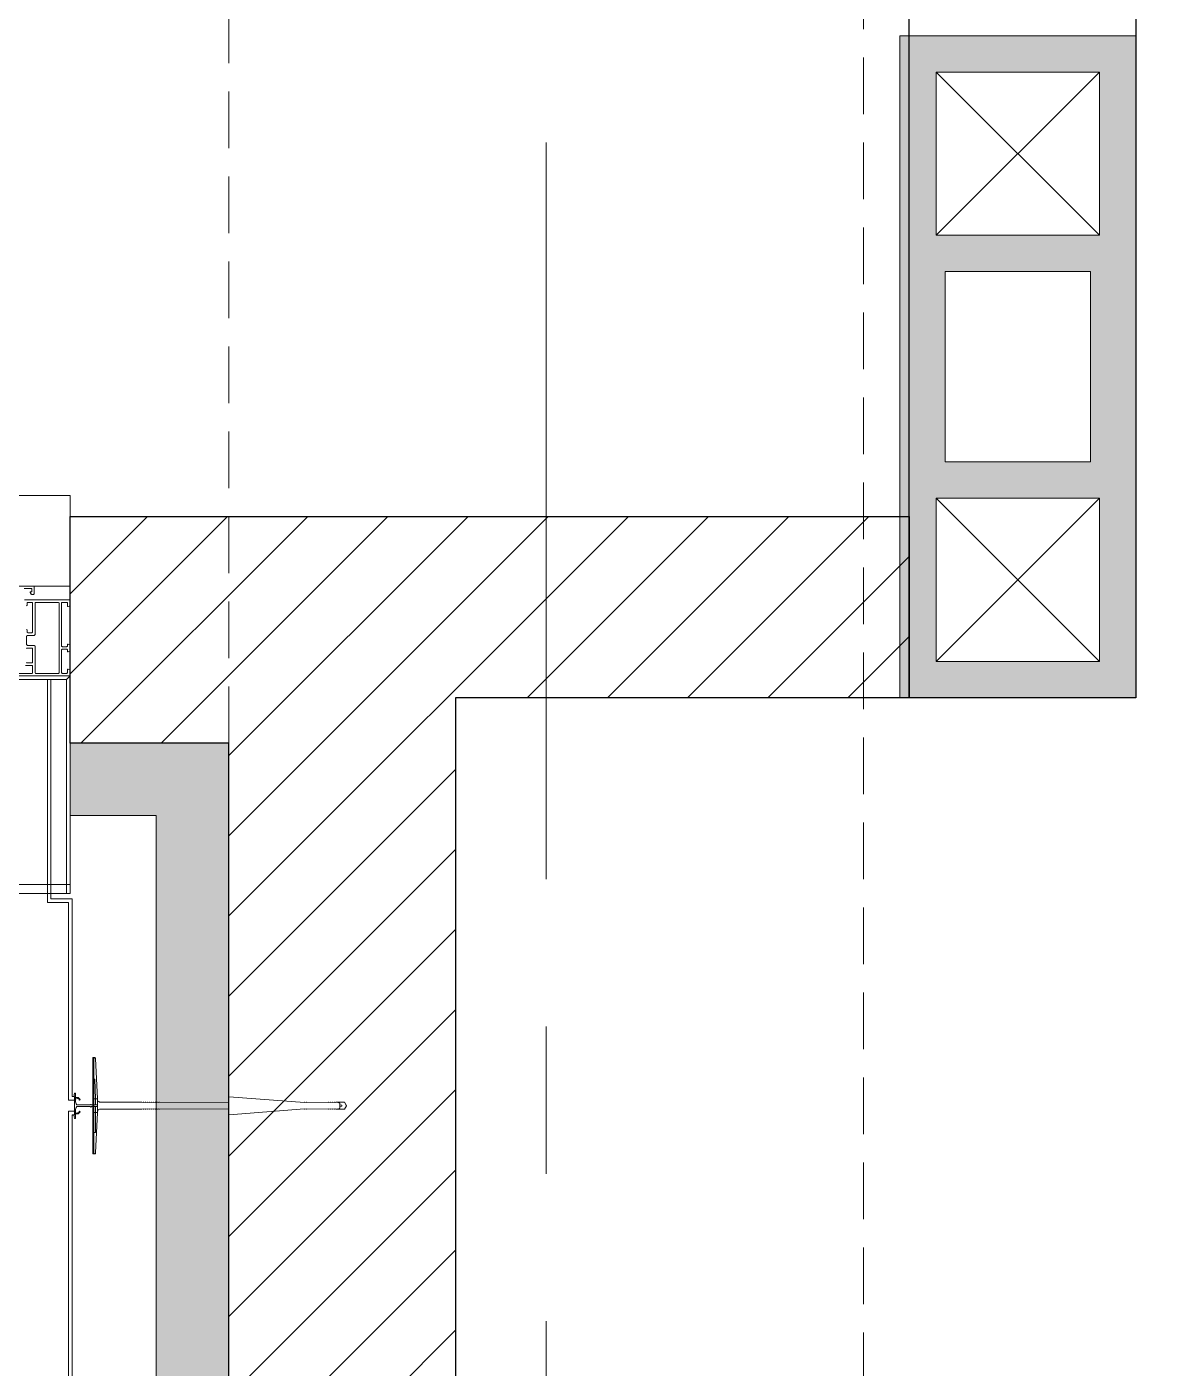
# Model space of a CAD drawing. Header units: centimetres. Extents: x 92587 to 105438, y -55119 to -48334.
# Drawn here: x 95921.8 to 96047.8, y -54026.3 to -53878.4 of the extents above; entities that cross this region are included whole.
import ezdxf

# ---------------------------------------------------------------- set-up
doc = ezdxf.new("R2010")
doc.units = ezdxf.units.CM
doc.header["$LTSCALE"] = 50
doc.header["$MEASUREMENT"] = 0
for name, pattern in [('AUSGEZOGEN', [0]), ('AXES', [2, 1.25, -0.25, 0.25, -0.25]), ('CACHE', [0.375, 0.25, -0.125]), ('CORNER', [20, 0, -20])]:
    doc.linetypes.add(name, pattern=pattern)
doc.layers.get('0').update_dxf_attribs({"color": 8})
doc.layers.add('AXES', color=10, linetype='AXES')
doc.layers.add('BORD', color=5, linetype='Continuous')
for name, color, linetype, lineweight in [('BETON SUP TRAME', 4, 'CACHE', 5), ('ISOLATION', 252, 'Continuous', 0), ('MACONNERIE COUPE', 7, 'Continuous', 30), ('MACONNERIE HACHURE', 253, 'Continuous', 13), ('PERCEMENT', 253, 'Continuous', 20), ('WD_Corner', 154, 'Continuous', 5), ('WD_Dowel', 154, 'Continuous', 5), ('WD_Text_Legende', 154, 'AUSGEZOGEN', 5), ('WINDOWS', 21, 'Continuous', 5)]:
    doc.layers.add(name, color=color, linetype=linetype, lineweight=lineweight)
doc.layers.add('WD_Assist1', color=6, linetype='CORNER', lineweight=0, plot=False)

# ---------------------------------------------------------------- blocks, each defined once
blk = doc.blocks.new('A$C1cd8c289')
at = {"layer": 'AXES', "lineweight": 5, "ltscale": 1.3}
blk.add_line((1270, -4150), (1270, -1058.41), dxfattribs=at)
blk = doc.blocks.new('ankeri')
at = {"layer": 'WD_Assist1'}
for p, q in [((-2.32, 5.2), (-2.54, 0.59)), ((-2.22, 5.3), (-2.32, 5.2)), ((-2, 5.3), (-2.22, 5.3)), ((-2, -5.3), (-2, 5.3)), ((-29.75, 0.39), (-30, 0)), ((-30, 0), (-29.75, -0.39)), ((-2.76, 0.39), (-29.75, 0.39)), ((-2.54, 0.59), (-2.76, 0.39)), ((-29.75, -0.39), (-2.76, -0.39)), ((-2.76, -0.39), (-2.54, -0.59)), ((-2.54, -0.59), (-2.32, -5.2)), ((-2.32, -5.2), (-2.22, -5.3)), ((-2.22, -5.3), (-2, -5.3))]:
    blk.add_line(p, q, dxfattribs=at)
at = {"layer": 'WD_Corner', "lineweight": 5}
blk.add_lwpolyline([(-2, 0.1), (-1.85, 0.1, -1), (-1.75, 0.1), (-0.25, 0.1, 0.185242), (-0.1, 0.55), (-0.1, 0.72), (-0.15, 0.73), (-0.15, 0.74), (-0.1, 0.75), (-0.1, 0.85), (-0.3, 0.85), (-0.3, 0.8), (-0.32, 0.8), (-0.33, 0.85), (-0.38, 0.85), (-0.5, 0.73), (-0.47, 0.68), (-0.48, 0.68), (-0.53, 0.7), (-0.54, 0.69), (-0.51, 0.65), (-0.54, 0.62), (-0.61, 0.69), (-0.4, 0.9), (-0.1, 0.9), (-0.1, 1.4), (0, 1.4), (0.05, 1.2), (0, 1.2), (0.05, 1.1), (0, 1.1), (0.25, 1), (0, 1), (0, -1), (0.25, -1), (0, -1.1), (0.05, -1.1), (0, -1.2), (0.05, -1.2), (0, -1.4), (-0.1, -1.4), (-0.1, -0.9), (-0.4, -0.9), (-0.61, -0.69), (-0.54, -0.62), (-0.51, -0.65), (-0.54, -0.69), (-0.53, -0.7), (-0.48, -0.68), (-0.47, -0.68), (-0.5, -0.73), (-0.38, -0.85), (-0.33, -0.85), (-0.32, -0.8), (-0.3, -0.8), (-0.3, -0.85), (-0.1, -0.85), (-0.1, -0.75), (-0.15, -0.74), (-0.15, -0.73), (-0.1, -0.72), (-0.1, -0.55, 0.185242), (-0.25, -0.1), (-1.75, -0.1, -1), (-1.85, -0.1), (-2, -0.1)], format="xyb", close=True, dxfattribs=at)
at = {"layer": 'WD_Dowel'}
for p, q in [((-2.32, 5.2), (-2.54, 0.74)), ((-2, 5.3), (-2.22, 5.3)), ((-2.11, 5.3), (-2.11, -5.3)), ((-2, 5.3), (-2, -5.3)), ((-2.11, 2.94), (-2.32, 2.94)), ((-2.32, 2.94), (-2.32, 0.74)), ((-29.75, 0.39), (-30, 0)), ((-30, 0), (-29.75, -0.39)), ((-28.88, 0.39), (-29.75, 0.39)), ((-29.47, 0.05), (-29.25, 0.09)), ((-29.47, 0.05), (-29.47, -0.05)), ((-29.25, 0.29), (-29.04, 0.37)), ((-29.25, 0.29), (-29.25, -0.29)), ((-28.88, 0.39), (-29.04, 0.34)), ((-29.04, 0.34), (-29.04, 0.37)), ((-28.82, 0.39), (-28.88, 0.39)), ((-28.82, 0.39), (-28.82, 0.34)), ((-28.82, 0.34), (-28.66, 0.39)), ((-28.61, 0.39), (-28.66, 0.39)), ((-28.61, 0.39), (-28.66, 0.39)), ((-28.61, 0.39), (-28.61, 0.34)), ((-28.61, 0.34), (-28.44, 0.39)), ((-28.39, 0.39), (-28.44, 0.39)), ((-28.39, 0.39), (-28.39, 0.34)), ((-28.39, 0.34), (-28.23, 0.39)), ((-28.17, 0.39), (-28.23, 0.39)), ((-28.17, 0.39), (-28.17, 0.34)), ((-28.17, 0.34), (-28.01, 0.39)), ((-27.96, 0.39), (-28.01, 0.39)), ((-27.96, 0.39), (-27.96, 0.34)), ((-27.96, 0.34), (-25.61, 0.39)), ((-25.56, 0.39), (-25.61, 0.39)), ((-25.56, 0.39), (-25.56, 0.34)), ((-25.56, 0.34), (-25.4, 0.39)), ((-25.34, 0.39), (-25.4, 0.39)), ((-25.34, 0.34), (-17.05, 0.99)), ((-25.34, 0.39), (-25.34, 0.34)), ((-17, 0.99), (-17.05, 0.99)), ((-17, 0.99), (-17, 0.34)), ((-17, 0.34), (-9.36, 0.39)), ((-9.3, 0.39), (-9.36, 0.39)), ((-9.3, 0.39), (-9.3, 0.34)), ((-9.3, 0.34), (-9.14, 0.39)), ((-9.09, 0.39), (-9.14, 0.39)), ((-9.09, 0.39), (-9.09, 0.34)), ((-9.09, 0.34), (-8.93, 0.39)), ((-8.87, 0.39), (-8.93, 0.39)), ((-8.87, 0.39), (-8.87, 0.34)), ((-8.87, 0.34), (-8.71, 0.39)), ((-8.66, 0.39), (-8.71, 0.39)), ((-8.66, 0.39), (-8.66, 0.34)), ((-8.66, 0.34), (-8.5, 0.39)), ((-8.44, 0.39), (-8.5, 0.39)), ((-8.44, 0.39), (-8.44, 0.34)), ((-8.44, 0.34), (-8.28, 0.39)), ((-8.23, 0.39), (-8.28, 0.39)), ((-8.23, 0.39), (-8.23, 0.34)), ((-8.23, 0.34), (-8.06, 0.39)), ((-8.01, 0.39), (-8.06, 0.39)), ((-8.01, 0.39), (-8.01, 0.34)), ((-8.01, 0.34), (-7.85, 0.39)), ((-7.79, 0.39), (-7.85, 0.39)), ((-7.79, 0.39), (-7.79, 0.34)), ((-7.79, 0.34), (-7.63, 0.39)), ((-7.58, 0.39), (-7.63, 0.39)), ((-7.58, 0.39), (-7.58, 0.34)), ((-7.58, 0.34), (-7.42, 0.39)), ((-7.42, 0.39), (-2.76, 0.39)), ((-2.54, 0.74), (-2.54, -0.74)), ((-2.54, 0.74), (-2.11, 0.74)), ((-2.11, 0.1), (-2.54, 0.1)), ((-2.32, 0.1), (-2.32, 0.74)), ((-29.75, -0.39), (-28.88, -0.39)), ((-29.25, -0.1), (-29.47, -0.05)), ((-29.25, -0.29), (-29.04, -0.37)), ((-29.04, -0.37), (-29.04, -0.34)), ((-29.04, -0.34), (-28.88, -0.39)), ((-28.82, -0.39), (-28.88, -0.39)), ((-28.82, -0.39), (-28.82, -0.34)), ((-28.82, -0.34), (-28.66, -0.39)), ((-28.61, -0.39), (-28.66, -0.39)), ((-28.61, -0.39), (-28.61, -0.34)), ((-28.61, -0.34), (-28.44, -0.39)), ((-28.39, -0.39), (-28.44, -0.39)), ((-28.39, -0.39), (-28.39, -0.34)), ((-28.39, -0.34), (-28.23, -0.39)), ((-28.17, -0.39), (-28.23, -0.39)), ((-28.17, -0.39), (-28.17, -0.34)), ((-28.17, -0.34), (-28.01, -0.39)), ((-27.96, -0.39), (-28.01, -0.39)), ((-27.96, -0.39), (-27.96, -0.34)), ((-27.96, -0.34), (-25.61, -0.39)), ((-25.56, -0.39), (-25.61, -0.39)), ((-25.56, -0.39), (-25.56, -0.34)), ((-25.56, -0.34), (-25.4, -0.39)), ((-25.34, -0.39), (-25.4, -0.39)), ((-25.34, -0.39), (-25.34, -0.34)), ((-25.34, -0.34), (-17.05, -0.99)), ((-17, -0.99), (-17.05, -0.99)), ((-17, -0.99), (-17, -0.34)), ((-17, -0.34), (-9.36, -0.39)), ((-9.3, -0.39), (-9.36, -0.39)), ((-9.3, -0.39), (-9.3, -0.34)), ((-9.3, -0.34), (-9.14, -0.39)), ((-9.09, -0.39), (-9.14, -0.39)), ((-9.09, -0.39), (-9.09, -0.34)), ((-9.09, -0.34), (-8.93, -0.39)), ((-8.87, -0.39), (-8.93, -0.39)), ((-8.87, -0.39), (-8.87, -0.34)), ((-8.87, -0.34), (-8.71, -0.39)), ((-8.66, -0.39), (-8.71, -0.39)), ((-8.66, -0.39), (-8.66, -0.34)), ((-8.66, -0.34), (-8.5, -0.39)), ((-8.44, -0.39), (-8.5, -0.39)), ((-8.44, -0.39), (-8.44, -0.34)), ((-8.44, -0.34), (-8.28, -0.39)), ((-8.23, -0.39), (-8.28, -0.39)), ((-8.23, -0.39), (-8.23, -0.34)), ((-8.23, -0.34), (-8.06, -0.39)), ((-8.01, -0.39), (-8.06, -0.39)), ((-8.01, -0.39), (-8.01, -0.34)), ((-8.01, -0.34), (-7.85, -0.39)), ((-7.79, -0.39), (-7.85, -0.39)), ((-7.79, -0.39), (-7.79, -0.34)), ((-7.79, -0.34), (-7.63, -0.39)), ((-7.58, -0.39), (-7.63, -0.39)), ((-7.58, -0.39), (-7.58, -0.34)), ((-7.58, -0.34), (-7.42, -0.39)), ((-7.42, -0.39), (-2.76, -0.39)), ((-2.11, -0.1), (-2.54, -0.1)), ((-2.54, -0.74), (-2.11, -0.74)), ((-2.54, -0.74), (-2.32, -5.2)), ((-2.32, -0.74), (-2.32, -0.1)), ((-2.22, -2.94), (-2.32, -0.74)), ((-2.11, -2.94), (-2.22, -2.94)), ((-2, -5.3), (-2.22, -5.3))]:
    blk.add_line(p, q, dxfattribs=at)
for centre, major_axis, start_param, end_param in [((-2.22, 5.2), (0.108, 0), 1.570796, 3.141593), ((-2.76, 0.59), (0.216, 0), -1.570795, 0), ((-2.76, -0.59), (-0.216, 0), 3.141593, 4.712389), ((-2.22, -5.2), (0.108, 0), 3.141593, 4.712389)]:
    blk.add_ellipse(centre, major_axis=major_axis, ratio=0.909091, start_param=start_param, end_param=end_param, dxfattribs=at)
blk = doc.blocks.new('DRITARE POS 2')
at = {"layer": 'WINDOWS', "color": 165, "linetype": 'CACHE'}
blk.add_line((-32.9, -180), (-32.9, 0), dxfattribs=at)
at = {"layer": 'WINDOWS', "color": 165}
for points in [[(-9.9, 0), (-9.9, -180), (-33.9, -180), (-33.9, 0)], [(-10.3, -179.6), (-10.3, -0.4), (-9.9, 0), (-9.9, -180)], [(0, 0), (0, -180), (10, -180), (10, 0)], [(-9.9, -180), (-33.9, -180), (-33.9, -179.6), (-10.3, -179.6)]]:
    blk.add_lwpolyline(points, close=True, dxfattribs=at)
at = {"layer": 'WINDOWS'}
for points in [[(-9.9, -180), (-9.9, 0), (0, 0), (0, -180)], [(-1.78, -178.73), (-1.83, -178.79), (-9.56, -178.79), (-9.62, -178.73), (-9.62, -176.19), (-9.56, -176.14), (-6.63, -176.14), (-6.54, -176.04), (-6.54, -175.3), (-6.44, -175.2), (-5.51, -175.2), (-5.42, -175.3), (-5.42, -176.04), (-5.32, -176.14), (-1.83, -176.14), (-1.78, -176.19)]]:
    blk.add_lwpolyline(points, close=True, dxfattribs=at)
for points in [[(0, -168.63), (0, -175.99, -0.414214), (-0.06, -176.04), (-0.84, -176.04, -0.414214), (-0.9, -175.99), (-0.9, -175.78, -0.250765), (-0.88, -175.73), (-0.71, -175.6, -0.599022), (-0.62, -175.65), (-0.62, -175.74, 0.414214), (-0.56, -175.8), (-0.3, -175.8, 0.414214), (-0.25, -175.74), (-0.25, -174.96, 0.414214)], [(-4.76, -175.2, -0.414214), (-4.82, -175.26), (-5.01, -175.26, 0.340481), (-5.14, -175.35), (-5.14, -175.76, 0.414214), (-5.04, -175.86), (-1.87, -175.86, 0.414214), (-1.78, -175.76), (-1.78, -175.35, 0.414214), (-1.87, -175.26), (-2.09, -175.26, -0.414214), (-2.15, -175.2)], [(-1.5, -174.98), (-1.5, -179.94, -0.414214), (-1.55, -180), (-2.13, -180, -0.322823), (-2.19, -179.96), (-2.24, -179.79, -0.511918), (-2.19, -179.72), (-1.87, -179.72, 0.414214), (-1.78, -179.63), (-1.78, -179.16, 0.414214), (-1.87, -179.07), (-6.57, -179.07, 0.414214), (-6.67, -179.16), (-6.67, -179.63, 0.414214), (-6.57, -179.72), (-6.44, -179.72, -0.511918), (-6.39, -179.79), (-6.45, -179.96, -0.322823), (-6.5, -180), (-7.12, -180, -0.322823), (-7.17, -179.96), (-7.23, -179.79, -0.511918), (-7.17, -179.72), (-7.04, -179.72, 0.414214), (-6.95, -179.63), (-6.95, -179.16, 0.414214), (-7.04, -179.07), (-9.52, -179.07, 0.414214), (-9.62, -179.16), (-9.62, -179.63, 0.414214), (-9.52, -179.72), (-9.21, -179.72, -0.511918), (-9.15, -179.79), (-9.21, -179.96, -0.322823), (-9.26, -180), (-9.84, -180, -0.414214), (-9.9, -179.94), (-9.9, -171.25, -0.414214)], [(-9.62, -172.63), (-9.62, -175.8, 0.414214), (-9.56, -175.86), (-8.83, -175.86, 0.414214), (-8.74, -175.76), (-8.74, -175.11, -0.414214)], [(-8.4, -175.2, 0.414214), (-8.46, -175.26), (-8.46, -175.76, 0.414214), (-8.37, -175.86), (-6.91, -175.86, 0.414214), (-6.82, -175.76), (-6.82, -175.26, 0.414214), (-6.87, -175.2)]]:
    blk.add_lwpolyline(points, format="xyb", dxfattribs=at)

msp = doc.modelspace()

# ---------------------------------------------------------------- hatches: boundary and pattern name
at = {"layer": 'ISOLATION', "transparency": 33554687}
h = msp.add_hatch(dxfattribs=at)
h.set_pattern_fill('INSUL', color=256, scale=10, angle=45)
h.set_pattern_definition([(45, (95325.019, -52616.9036), (-2.6516504, 2.6516504), []), (45, (95324.1353, -52616.0197), (-2.6516504, 2.6516504), [1.25, -1.25]), (45, (95323.2514, -52615.136), (-2.6516504, 2.6516504), [1.25, -1.25])])
h.paths.add_polyline_path([(96079.11, -54122.36), (96079.11, -54187.36), (96164.11, -54187.36), (96164.11, -54195.36), (96071.11, -54195.36), (96071.11, -54130.36), (95936.11, -54130.36), (95936.11, -53965.36), (95926.61, -53965.36), (95926.61, -53957.36), (95944.11, -53957.36), (95944.11, -54122.36)])
at = {"layer": 'MACONNERIE HACHURE'}
h = msp.add_hatch(dxfattribs=at)
h.set_pattern_fill('ANSI31', color=256, scale=50, style=0)
h.set_pattern_definition([(45, (845.911, 6550.742), (-4.41941738, 4.41941738), [])])
h.paths.add_polyline_path([(96464.11, -53567.36), (96464.11, -53736.36), (96392.11, -53736.36), (96392.11, -53757.36), (96414.11, -53757.36), (96414.11, -53762.36), (96234.11, -53762.36), (96234.11, -53750.36), (96284.11, -53750.36), (96284.11, -53577.36), (96306.11, -53577.36), (96306.11, -53589.36), (96296.11, -53589.36), (96296.11, -53750.36), (96387.11, -53750.36), (96387.11, -53731.36), (96444.11, -53731.36), (96444.11, -53589.36), (96388.11, -53589.36), (96388.11, -53577.36), (96452.11, -53577.36), (96452.11, -53567.36)])
h.paths.add_polyline_path([(95894.28, -52902.36), (95944.11, -52902.36), (95944.11, -52942.36), (95894.28, -52942.36)])
h.paths.add_polyline_path([(95734.11, -52902.36), (95774.11, -52902.36), (95774.11, -52942.36), (95734.11, -52942.36)])
h.paths.add_polyline_path([(95874.11, -52547.36), (95964.11, -52547.36), (95964.11, -52607.36), (96117.11, -52607.36), (96117.11, -52547.36), (96129.11, -52547.36), (96129.11, -52667.36), (96109.11, -52667.36), (96109.11, -52632.36), (95944.11, -52632.36), (95944.11, -52583.36), (95874.11, -52583.36), (95874.11, -52632.36), (95839.11, -52632.36), (95839.11, -52612.36), (95849.11, -52612.36), (95849.11, -52562.36), (95874.11, -52562.36), (95874.11, -52578.36), (95944.11, -52578.36), (95944.11, -52552.36), (95874.11, -52552.36)])
h.paths.add_polyline_path([(96444.11, -54162.36), (96344.11, -54162.36), (96344.11, -54187.36), (96444.11, -54187.36)])
h.paths.add_polyline_path([(96679.11, -52154.25), (96704.11, -52154.25), (96704.11, -52107.36), (96679.11, -52107.36)])
h.paths.add_polyline_path([(96679.11, -54052.36), (96704.11, -54052.36), (96704.11, -54072.36), (96679.11, -54072.36)])
h.paths.add_polyline_path([(95996.61, -52902.36), (95979.11, -52902.36), (95979.11, -52922.36), (95996.61, -52922.36)])
h.paths.add_polyline_path([(96319.11, -52789.36), (96329.11, -52789.36), (96329.11, -52777.36), (96289.11, -52777.36), (96289.11, -52789.36), (96299.11, -52789.36), (96299.11, -53107.36), (96129.11, -53107.36), (96129.11, -52789.36), (96207.12, -52789.36), (96207.12, -52777.36), (96129.11, -52777.36), (96129.11, -52767.36), (96109.11, -52767.36), (96109.11, -52902.36), (96096.61, -52902.36), (96096.61, -52922.36), (96109.11, -52922.36), (96109.11, -53137.36), (96130.11, -53137.36), (96130.11, -53467.36), (96228.12, -53467.36), (96228.12, -53455.36), (96150.11, -53455.36), (96150.11, -53137.36), (96320.11, -53137.36), (96320.11, -53455.36), (96310.11, -53455.36), (96310.11, -53467.36), (96350.11, -53467.36), (96350.11, -53455.36), (96340.11, -53455.36), (96340.11, -53137.36), (96679.11, -53137.36), (96679.11, -53182.36), (96704.11, -53182.36), (96704.11, -53132.36), (96814.11, -53132.36), (96814.11, -53112.36), (96704.11, -53112.36), (96704.11, -53062.36), (96679.11, -53062.36), (96679.11, -53107.36), (96319.11, -53107.36)])
h.paths.add_polyline_path([(96487.11, -53762.36), (96487.11, -53742.36), (96789.11, -53742.36), (96789.11, -53677.36), (96814.11, -53677.36), (96814.11, -53767.36), (96704.11, -53767.36), (96704.11, -53782.36), (96679.11, -53782.36), (96679.11, -53762.36)])
h.paths.add_polyline_path([(96044.11, -53859.36), (96019.11, -53859.36), (96019.11, -53581.36), (95967.11, -53581.36), (95967.11, -53559.36), (95979.11, -53559.36), (95979.11, -53569.36), (96104.11, -53569.36), (96104.11, -53581.36), (96044.11, -53581.36)])
h.paths.add_polyline_path([(96019.11, -53932.36), (96019.11, -53952.36), (95969.11, -53952.36), (95969.11, -54072.36), (95944.11, -54072.36), (95944.11, -53957.36), (95926.61, -53957.36), (95926.61, -53932.36)])
h.paths.add_polyline_path([(96679.11, -54122.36), (96679.11, -54162.36), (96624.11, -54162.36), (96624.11, -54187.36), (96704.11, -54187.36), (96704.11, -54122.36)])
h.paths.add_polyline_path([(96104.11, -54162.36), (96164.11, -54162.36), (96164.11, -54187.36), (96079.11, -54187.36), (96079.11, -54122.36), (96079.11, -54122.36), (96079.11, -54072.36), (96104.11, -54072.36)])
h.paths.add_polyline_path([(96679.11, -52482.36), (96679.11, -52424.25), (96704.11, -52424.25), (96704.11, -52477.36), (96814.11, -52477.36), (96814.11, -52567.36), (96789.11, -52567.36), (96789.11, -52502.36), (96456.11, -52502.36), (96456.11, -52675.36), (96444.11, -52675.36), (96444.11, -52667.36), (96388.11, -52667.36), (96388.11, -52655.36), (96444.11, -52655.36), (96444.11, -52507.36), (96296.11, -52507.36), (96296.11, -52655.36), (96306.11, -52655.36), (96306.11, -52667.36), (96284.11, -52667.36), (96284.11, -52494.36), (96234.24, -52494.36), (96234.24, -52482.36)])
h.paths.add_polyline_path([(96444.11, -52809.36), (96444.11, -52789.36), (96421.11, -52789.36), (96421.11, -52777.36), (96444.11, -52777.36), (96444.11, -52767.36), (96456.11, -52767.36), (96456.11, -52797.36), (96679.11, -52797.36), (96679.11, -52809.36)], flags=17)
h.paths.add_polyline_path([(96464.11, -53447.36), (96679.11, -53447.36), (96679.11, -53435.36), (96452.11, -53435.36), (96452.11, -53455.36), (96442.11, -53455.36), (96442.11, -53467.36), (96452.11, -53467.36), (96452.11, -53475.36), (96464.11, -53475.36)])
h.paths.add_polyline_path([(95879.11, -53447.36), (95879.11, -53459.36), (95967.11, -53459.36), (95967.11, -53467.36), (95979.11, -53467.36), (95979.11, -53447.36)])
h.paths.add_polyline_path([(96789.11, -52797.36), (96814.11, -52797.36), (96814.11, -52747.36), (96789.11, -52747.36)])
h.paths.add_polyline_path([(96789.11, -53447.36), (96814.11, -53447.36), (96814.11, -53497.36), (96789.11, -53497.36)])
h.paths.add_polyline_path([(96679.11, -52847.36), (96704.11, -52847.36), (96704.11, -52902.25), (96679.11, -52902.25)], flags=17)
h.paths.add_polyline_path([(96679.11, -53397.36), (96704.11, -53397.36), (96704.11, -53342.47), (96679.11, -53342.47)], flags=17)
h.paths.add_polyline_path([(95533.94, -52902.36), (95484.11, -52902.36), (95484.11, -52942.36), (95533.94, -52942.36)])
h.paths.add_polyline_path([(95694.11, -52902.36), (95654.11, -52902.36), (95654.11, -52942.36), (95694.11, -52942.36)])
h.paths.add_polyline_path([(95849.11, -52082.36), (95829.11, -52082.36), (95829.11, -52057.36), (95849.11, -52057.36)])
h.paths.add_polyline_path([(96164.11, -52082.36), (96164.11, -52057.36), (95984.11, -52057.36), (95984.11, -52082.36)])
h.paths.add_polyline_path([(95554.11, -52547.36), (95464.11, -52547.36), (95464.11, -52607.36), (95311.11, -52607.36), (95311.11, -52547.36), (95299.11, -52547.36), (95299.11, -52667.36), (95319.11, -52667.36), (95319.11, -52632.36), (95484.11, -52632.36), (95484.11, -52583.36), (95554.11, -52583.36), (95554.11, -52632.36), (95739.11, -52632.36), (95739.11, -52612.36), (95579.11, -52612.36), (95579.11, -52562.36), (95554.11, -52562.36), (95554.11, -52578.36), (95484.11, -52578.36), (95484.11, -52552.36), (95554.11, -52552.36)])
h.paths.add_polyline_path([(94984.11, -54162.36), (95084.11, -54162.36), (95084.11, -54187.36), (94984.11, -54187.36)])
h.paths.add_polyline_path([(94749.11, -52154.25), (94724.11, -52154.25), (94724.11, -52107.36), (94749.11, -52107.36)])
h.paths.add_polyline_path([(94749.11, -54052.36), (94724.11, -54052.36), (94724.11, -54072.36), (94749.11, -54072.36)])
h.paths.add_polyline_path([(95431.61, -52902.36), (95449.11, -52902.36), (95449.11, -52922.36), (95431.61, -52922.36)])
h.paths.add_polyline_path([(95729.11, -53932.36), (95746.61, -53932.36), (95746.61, -53957.36), (95729.11, -53957.36), (95729.11, -54122.36), (95699.11, -54122.36), (95699.11, -53957.36), (95681.5, -53957.36), (95681.5, -53932.36), (95699.11, -53932.36), (95699.11, -53459.36), (95631.11, -53459.36), (95631.11, -53447.36), (95699.11, -53447.36), (95699.11, -53272.36), (95729.11, -53272.36), (95729.11, -53447.36), (95797.11, -53447.36), (95797.11, -53459.36), (95729.11, -53459.36)])
h.paths.add_polyline_path([(95109.11, -52789.36), (95099.11, -52789.36), (95099.11, -52777.36), (95139.11, -52777.36), (95139.11, -52789.36), (95129.11, -52789.36), (95129.11, -53107.36), (95299.11, -53107.36), (95299.11, -52789.36), (95221.1, -52789.36), (95221.1, -52777.36), (95299.11, -52777.36), (95299.11, -52767.36), (95319.11, -52767.36), (95319.11, -52902.36), (95331.61, -52902.36), (95331.61, -52922.36), (95319.11, -52922.36), (95319.11, -53137.36), (95298.11, -53137.36), (95298.11, -53467.36), (95200.1, -53467.36), (95200.1, -53455.36), (95278.11, -53455.36), (95278.11, -53137.36), (95108.11, -53137.36), (95108.11, -53455.36), (95118.11, -53455.36), (95118.11, -53467.36), (95078.11, -53467.36), (95078.11, -53455.36), (95088.11, -53455.36), (95088.11, -53137.36), (94749.11, -53137.36), (94749.11, -53182.36), (94724.11, -53182.36), (94724.11, -53132.36), (94614.11, -53132.36), (94614.11, -53112.36), (94724.11, -53112.36), (94724.11, -53062.36), (94749.11, -53062.36), (94749.11, -53107.36), (95109.11, -53107.36)])
h.paths.add_polyline_path([(94964.11, -53736.36), (95036.11, -53736.36), (95036.11, -53757.36), (95014.11, -53757.36), (95014.11, -53762.36), (95194.11, -53762.36), (95194.11, -53750.36), (95144.11, -53750.36), (95144.11, -53577.36), (95122.11, -53577.36), (95122.11, -53589.36), (95132.11, -53589.36), (95132.11, -53750.36), (95041.11, -53750.36), (95041.11, -53731.36), (94984.11, -53731.36), (94984.11, -53589.36), (95040.11, -53589.36), (95040.11, -53577.36), (94976.11, -53577.36), (94976.11, -53567.36), (94964.11, -53567.36)])
h.paths.add_polyline_path([(94941.11, -53762.36), (94941.11, -53742.36), (94639.11, -53742.36), (94639.11, -53677.36), (94614.11, -53677.36), (94614.11, -53767.36), (94724.11, -53767.36), (94724.11, -53782.36), (94749.11, -53782.36), (94749.11, -53762.36)])
h.paths.add_polyline_path([(95384.11, -53859.36), (95409.11, -53859.36), (95409.11, -53581.36), (95461.11, -53581.36), (95461.11, -53559.36), (95449.11, -53559.36), (95449.11, -53569.36), (95324.11, -53569.36), (95324.11, -53581.36), (95384.11, -53581.36)])
h.paths.add_polyline_path([(95409.11, -53932.36), (95409.11, -53952.36), (95459.11, -53952.36), (95459.11, -54072.36), (95484.11, -54072.36), (95484.11, -53957.36), (95501.61, -53957.36), (95501.61, -53932.36)])
h.paths.add_polyline_path([(94749.11, -54122.36), (94749.11, -54162.36), (94804.11, -54162.36), (94804.11, -54187.36), (94724.11, -54187.36), (94724.11, -54122.36)])
h.paths.add_polyline_path([(95324.11, -54162.36), (95264.11, -54162.36), (95264.11, -54187.36), (95349.11, -54187.36), (95349.11, -54122.36), (95349.11, -54122.36), (95349.11, -54072.36), (95324.11, -54072.36)])
h.paths.add_polyline_path([(96679.11, -52082.36), (96624.11, -52082.36), (96624.11, -52057.36), (96679.11, -52057.36)])
h.paths.add_polyline_path([(96444.11, -52082.36), (96444.11, -52057.36), (96344.11, -52057.36), (96344.11, -52082.36)])
h.paths.add_polyline_path([(95729.11, -52082.36), (95579.11, -52082.36), (95579.11, -52057.36), (95729.11, -52057.36)])
h.paths.add_polyline_path([(95444.11, -52082.36), (94749.11, -52082.36), (94749.11, -52057.36), (95444.11, -52057.36)])
h.paths.add_polyline_path([(94749.11, -52482.36), (94749.11, -52424.25), (94724.11, -52424.25), (94724.11, -52477.36), (94614.11, -52477.36), (94614.11, -52567.36), (94639.11, -52567.36), (94639.11, -52502.36), (94972.11, -52502.36), (94972.11, -52675.36), (94984.11, -52675.36), (94984.11, -52667.36), (95040.11, -52667.36), (95040.11, -52655.36), (94984.11, -52655.36), (94984.11, -52507.36), (95132.11, -52507.36), (95132.11, -52655.36), (95122.11, -52655.36), (95122.11, -52667.36), (95144.11, -52667.36), (95144.11, -52494.36), (95193.98, -52494.36), (95193.98, -52482.36)])
h.paths.add_polyline_path([(94984.11, -52809.36), (94984.11, -52789.36), (95007.11, -52789.36), (95007.11, -52777.36), (94984.11, -52777.36), (94984.11, -52767.36), (94972.11, -52767.36), (94972.11, -52797.36), (94749.11, -52797.36), (94749.11, -52809.36)], flags=17)
h.paths.add_polyline_path([(94964.11, -53447.36), (94749.11, -53447.36), (94749.11, -53435.36), (94976.11, -53435.36), (94976.11, -53455.36), (94986.11, -53455.36), (94986.11, -53467.36), (94976.11, -53467.36), (94976.11, -53475.36), (94964.11, -53475.36)])
h.paths.add_polyline_path([(95549.11, -53447.36), (95549.11, -53459.36), (95461.11, -53459.36), (95461.11, -53467.36), (95449.11, -53467.36), (95449.11, -53447.36)])
h.paths.add_polyline_path([(94639.11, -52797.36), (94614.11, -52797.36), (94614.11, -52747.36), (94639.11, -52747.36)])
h.paths.add_polyline_path([(94639.11, -53447.36), (94614.11, -53447.36), (94614.11, -53497.36), (94639.11, -53497.36)])
h.paths.add_polyline_path([(94749.11, -52847.36), (94724.11, -52847.36), (94724.11, -52902.25), (94749.11, -52902.25)], flags=17)
h.paths.add_polyline_path([(94749.11, -53397.36), (94724.11, -53397.36), (94724.11, -53342.47), (94749.11, -53342.47)], flags=17)
at = {"layer": 'PERCEMENT'}
h = msp.add_hatch(color=256, dxfattribs=at)
h.paths.add_polyline_path([(96044.11, -53952.36), (96044.11, -53879.36), (96018.11, -53879.36), (96018.11, -53952.36)])
h.paths.add_polyline_path([(96040.11, -53948.36), (96022.11, -53948.36), (96022.11, -53930.36), (96040.11, -53930.36)], flags=0)
h.paths.add_polyline_path([(96023.11, -53926.36), (96023.11, -53905.36), (96039.11, -53905.36), (96039.11, -53926.36)], flags=0)
h.paths.add_polyline_path([(96040.11, -53901.36), (96022.11, -53901.36), (96022.11, -53883.36), (96040.11, -53883.36)], flags=0)

# ---------------------------------------------------------------- linework, layer by layer
at = {"layer": 'BETON SUP TRAME', "lineweight": 5, "ltscale": 0.5}
msp.add_lwpolyline([(95944.11, -54122.36), (96014.11, -54122.36), (96014.11, -52057.36), (95944.11, -52057.36)], close=True, dxfattribs=at)
at = {"layer": 'BORD'}
msp.add_lwpolyline([(96019.11, -53859.36), (96044.11, -53859.36), (96044.11, -53952.36), (96019.11, -53952.36)], close=True, dxfattribs=at)
at = {"layer": 'ISOLATION', "lineweight": 5, "ltscale": 0.5}
msp.add_lwpolyline([(96079.11, -54122.36), (96079.11, -54187.36), (96164.11, -54187.36), (96164.11, -54195.36), (96071.11, -54195.36), (96071.11, -54130.36), (95936.11, -54130.36), (95936.11, -53965.36), (95926.61, -53965.36), (95926.61, -53957.36), (95944.11, -53957.36), (95944.11, -54122.36)], close=True, dxfattribs=at)
at = {"layer": 'MACONNERIE COUPE'}
msp.add_lwpolyline([(96019.11, -53932.36), (96019.11, -53952.36), (95969.11, -53952.36), (95969.11, -54072.36), (95944.11, -54072.36), (95944.11, -53957.36), (95926.61, -53957.36), (95926.61, -53932.36)], close=True, dxfattribs=at)
at = {"layer": 'PERCEMENT'}
for p, q in [((96044.11, -53879.36), (96018.11, -53879.36)), ((96018.11, -53879.36), (96018.11, -53952.36)), ((96044.11, -53952.36), (96044.11, -53879.36)), ((96022.11, -53901.36), (96022.11, -53883.36)), ((96022.11, -53883.36), (96040.11, -53883.36)), ((96040.11, -53901.36), (96022.11, -53883.36)), ((96022.11, -53901.36), (96040.11, -53883.36)), ((96040.11, -53883.36), (96040.11, -53901.36)), ((96040.11, -53901.36), (96022.11, -53901.36)), ((96023.11, -53926.36), (96023.11, -53905.36)), ((96023.11, -53905.36), (96039.11, -53905.36)), ((96039.11, -53905.36), (96039.11, -53926.36)), ((96039.11, -53926.36), (96023.11, -53926.36)), ((96022.11, -53948.36), (96022.11, -53930.36)), ((96022.11, -53930.36), (96040.11, -53930.36)), ((96040.11, -53948.36), (96022.11, -53930.36)), ((96022.11, -53948.36), (96040.11, -53930.36)), ((96040.11, -53930.36), (96040.11, -53948.36)), ((96040.11, -53948.36), (96022.11, -53948.36)), ((96018.11, -53952.36), (96044.11, -53952.36))]:
    msp.add_line(p, q, dxfattribs=at)
at = {"layer": 'WD_Corner', "lineweight": 5, "ltscale": 0.5}
for points in [[(95927.11, -53996.76), (95926.46, -53996.76), (95926.46, -53974.94), (95924.11, -53974.94), (95924.11, -53950.36)], [(95927.11, -53996.36), (95926.86, -53996.36), (95926.86, -53974.54), (95924.51, -53974.54), (95924.51, -53950.36)]]:
    msp.add_lwpolyline(points, dxfattribs=at)
msp.add_lwpolyline([(95927.11, -53998.36), (95927.11, -53997.96), (95926.46, -53997.96), (95926.46, -54096.76), (95927.11, -54096.76), (95927.11, -54096.36), (95926.86, -54096.36), (95926.86, -53998.36)], close=True, dxfattribs=at)

# ---------------------------------------------------------------- block references
at = {"lineweight": 5, "rotation": 90.00000000000001}
msp.add_blockref('DRITARE POS 2', (95746.61, -53940.06), dxfattribs=at)
at = {"layer": 'MACONNERIE COUPE', "lineweight": 5, "ltscale": 0.5}
msp.add_blockref('A$C1cd8c289', (94709.11, -50862.36), dxfattribs=at)
at = {"layer": 'WD_Text_Legende', "rotation": 180}
msp.add_blockref('ankeri', (95927.11, -53997.36), dxfattribs=at)

doc.saveas('drawing.dxf')
